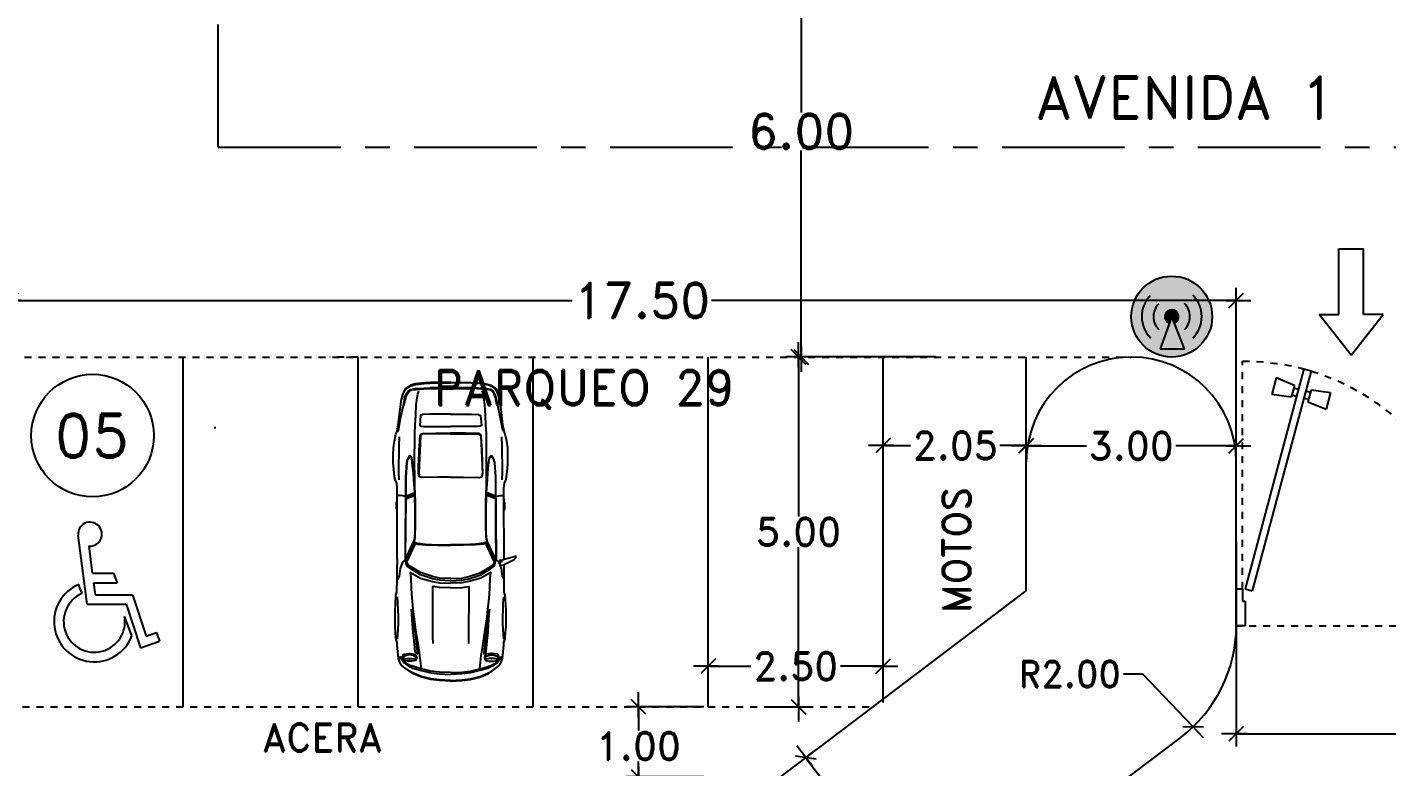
# Model space of a CAD drawing. Header units: millimetres. Extents: x 1590 to 1932, y -48 to 167.
# Drawn here: x 1655 to 1674.43, y -12.54 to -1.97 of the extents above; entities that cross this region are included whole.
import ezdxf
from ezdxf.enums import TextEntityAlignment as Align

# ---------------------------------------------------------------- set-up
doc = ezdxf.new("R2010")
doc.units = ezdxf.units.MM
doc.header["$LTSCALE"] = 0.1
doc.header["$MEASUREMENT"] = 0
doc.header["$PDMODE"] = 35
doc.header["$PDSIZE"] = 0.75
for name, pattern in [('CENTERX2', [4, 2.5, -0.5, 0.5, -0.5]), ('DASHED', [0.75, 0.5, -0.25]), ('HIDDEN2', [0.1875, 0.125, -0.0625])]:
    doc.linetypes.add(name, pattern=pattern)
doc.layers.get('0').update_dxf_attribs({"linetype": 'CONTINUOUS'})
doc.layers.get('DEFPOINTS').update_dxf_attribs({"linetype": 'CONTINUOUS'})
for name, color, linetype in [('_KTI_CONTROL', 7, 'CONTINUOUS'), ('ACCESSP01', 7, 'CONTINUOUS'), ('ACCESSP02', 7, 'CONTINUOUS'), ('C-PRKG-CARS', 1, 'CONTINUOUS'), ('CALLES', 3, 'CONTINUOUS'), ('P-FIXT', 1, 'CONTINUOUS'), ('PARED', 4, 'CONTINUOUS'), ('PAREDES', 3, 'CONTINUOUS'), ('TEXT', 3, 'CONTINUOUS')]:
    doc.layers.add(name, color=color, linetype=linetype)
doc.styles.add('ATT', font='txt')
doc.styles.add('ROMAND', font='romand.shx')
doc.dimstyles.new('URBA', dxfattribs={"dimtxt": 20, "dimasz": 0.5, "dimexe": 1.25, "dimexo": 0.63, "dimgap": 0.63, "dimtad": 0, "dimtih": 1, "dimtoh": 1, "dimzin": 1, "dimdsep": 46, "dimtxsty": 'ROMAND', "dimcen": 2.5, "dimclrd": 1, "dimclre": 1, "dimclrt": 3, "dimadec": 0, "dimazin": 0, "dimtfac": 1, "dimtmove": 0, "dimatfit": 3, "dimfxl": 1, "dimtvp": 1, "dimtolj": 1, "dimtzin": 1, "dimarcsym": 0})

# ---------------------------------------------------------------- blocks, each defined once
blk = doc.blocks.new('UTP1$0$DIMBLOCK')
at = {"color": 1}
blk.add_line((-7.5, 0), (10.5, 0), dxfattribs=at)
at = {"color": 4}
blk.add_line((-5.25, -5.25), (5.25, 5.25), dxfattribs=at)
blk = doc.blocks.new('*D30')
at = {"color": 1, "linetype": 'Continuous', "transparency": 16777216}
for p, q in [((1666.144, -12.423), (1666.502, -12.897)), ((1666.182, -12.369), (1666.275, -12.298)), ((1667.175, -13.787), (1666.816, -13.312))]:
    blk.add_line(p, q, dxfattribs=at)
at = {"layer": 'DEFPOINTS', "color": 0, "linetype": 'Continuous', "transparency": 16777216}
for p in [(1666.132, -12.407), (1666.132, -12.407), (1667.957, -13.221)]:
    blk.add_point(p, dxfattribs=at)
at = {"color": 1, "linetype": 'Continuous', "transparency": 16777216, "xscale": 0.02, "yscale": 0.02, "zscale": 0.02}
for p, rotation in [((1666.132, -12.407), 127.0881251020297), ((1667.187, -13.803), 307.0881251020297)]:
    blk.add_blockref('UTP1$0$DIMBLOCK', p, dxfattribs=dict(at, rotation=rotation))
at = {"color": 3, "linetype": 'Continuous', "transparency": 16777216, "insert": (1666.659, -13.105), "char_height": 0.375, "attachment_point": 5, "style": 'ROMAND'}
blk.add_mtext('\\A1;1.75', dxfattribs=at)
blk = doc.blocks.new('*D32')
at = {"layer": 'DEFPOINTS', "color": 0, "transparency": 16777216}
for p in [(1672.283, -9.254), (1679.283, -9.254), (1679.283, -12.066)]:
    blk.add_point(p, dxfattribs=at)
at = {"layer": 'PARED', "color": 1, "lineweight": -2, "transparency": 16777216}
for p, q in [((1672.283, -9.316), (1672.283, -12.246)), ((1679.283, -9.316), (1679.283, -12.246)), ((1672.303, -12.066), (1674.989, -12.066)), ((1679.263, -12.066), (1676.577, -12.066))]:
    blk.add_line(p, q, dxfattribs=at)
at = {"layer": 'PARED', "color": 1, "lineweight": -2, "transparency": 16777216, "xscale": 0.02, "yscale": 0.02, "zscale": 0.02, "rotation": 180}
blk.add_blockref('UTP1$0$DIMBLOCK', (1672.283, -12.066), dxfattribs=at)
at = {"layer": 'PARED', "color": 1, "lineweight": -2, "transparency": 16777216, "xscale": 0.02, "yscale": 0.02, "zscale": 0.02}
blk.add_blockref('UTP1$0$DIMBLOCK', (1679.283, -12.066), dxfattribs=at)
at = {"layer": 'PARED', "color": 3, "transparency": 16777216, "insert": (1675.783, -12.066), "char_height": 0.5, "attachment_point": 5, "style": 'ROMAND'}
blk.add_mtext('\\A1;7.00', dxfattribs=at)
blk = doc.blocks.new('2')
at = {"color": 3, "linetype": 'ByBlock'}
for p, q in [((1.063, -0.026), (0.479, 0.431)), ((0.479, 0.431), (0.479, 0.152)), ((0.479, 0.152), (-0.461, 0.152)), ((-0.461, 0.152), (-0.461, -0.204)), ((1.063, -0.026), (0.479, -0.483)), ((0.479, -0.204), (-0.461, -0.204)), ((0.479, -0.483), (0.479, -0.204))]:
    blk.add_line(p, q, dxfattribs=at)
blk = doc.blocks.new('*D39')
at = {"color": 1, "linetype": 'Continuous', "transparency": 16777216}
for p, q in [((1664.738, -11.62), (1664.738, -10.922)), ((1667.236, -11.62), (1667.236, -10.922)), ((1664.758, -11.102), (1665.348, -11.102)), ((1667.216, -11.102), (1666.626, -11.102))]:
    blk.add_line(p, q, dxfattribs=at)
at = {"layer": 'DEFPOINTS', "color": 0, "linetype": 'Continuous', "transparency": 16777216}
for p in [(1667.236, -11.102), (1664.738, -11.682), (1667.236, -11.682)]:
    blk.add_point(p, dxfattribs=at)
at = {"color": 1, "linetype": 'Continuous', "transparency": 16777216, "xscale": 0.02, "yscale": 0.02, "zscale": 0.02, "rotation": 180}
blk.add_blockref('UTP1$0$DIMBLOCK', (1664.738, -11.102), dxfattribs=at)
at = {"color": 1, "linetype": 'Continuous', "transparency": 16777216, "xscale": 0.02, "yscale": 0.02, "zscale": 0.02}
blk.add_blockref('UTP1$0$DIMBLOCK', (1667.236, -11.102), dxfattribs=at)
at = {"color": 2, "linetype": 'Continuous', "transparency": 16777216, "insert": (1665.987, -11.102), "char_height": 0.4, "attachment_point": 5, "style": 'ROMAND'}
blk.add_mtext('\\A1;2.50', dxfattribs=at)
blk = doc.blocks.new('*D40')
at = {"color": 1, "linetype": 'Continuous', "transparency": 16777216}
for p, q in [((1669.281, -8.471), (1669.281, -7.773)), ((1669.301, -7.953), (1670.143, -7.953)), ((1672.263, -7.953), (1671.421, -7.953)), ((1672.283, -7.891), (1672.283, -7.773))]:
    blk.add_line(p, q, dxfattribs=at)
at = {"layer": 'DEFPOINTS', "color": 0, "linetype": 'Continuous', "transparency": 16777216}
for p in [(1672.283, -7.953), (1672.283, -7.953), (1669.281, -8.534)]:
    blk.add_point(p, dxfattribs=at)
at = {"color": 1, "linetype": 'Continuous', "transparency": 16777216, "xscale": 0.02, "yscale": 0.02, "zscale": 0.02, "rotation": 180}
blk.add_blockref('UTP1$0$DIMBLOCK', (1669.281, -7.953), dxfattribs=at)
at = {"color": 1, "linetype": 'Continuous', "transparency": 16777216, "xscale": 0.02, "yscale": 0.02, "zscale": 0.02}
blk.add_blockref('UTP1$0$DIMBLOCK', (1672.283, -7.953), dxfattribs=at)
at = {"color": 2, "linetype": 'Continuous', "transparency": 16777216, "insert": (1670.782, -7.953), "char_height": 0.4, "attachment_point": 5, "style": 'ROMAND'}
blk.add_mtext('\\A1;3.00', dxfattribs=at)
blk = doc.blocks.new('P-GIRO-D')
at = {"color": 1, "linetype": 'HIDDEN2'}
blk.add_line((-0.03, 0.15), (-0.03, 1.0799), dxfattribs=at)
at = {"color": 2}
for p, q in [((-0.2807, 1.0483), (-0.3097, 1.0405)), ((-0.3097, 1.0405), (-0.069, 0.1422)), ((-0.2807, 1.0483), (-0.04, 0.15)), ((-0.242, 0.981), (-0.1673, 1.0114)), ((-0.1673, 1.0114), (-0.1492, 0.9438)), ((-0.3096, 0.9629), (-0.3894, 0.9519)), ((-0.3894, 0.9519), (-0.3713, 0.8843)), ((-0.3096, 0.9629), (-0.2966, 0.9146)), ((-0.2877, 0.9584), (-0.307, 0.9533)), ((-0.2394, 0.9714), (-0.2587, 0.9662)), ((-0.242, 0.981), (-0.229, 0.9327)), ((-0.229, 0.9327), (-0.1492, 0.9438)), ((-0.2966, 0.9146), (-0.3713, 0.8843)), ((-0.2799, 0.9295), (-0.2992, 0.9243)), ((-0.2316, 0.9424), (-0.2509, 0.9372)), ((-1, 0.15), (-0.97, 0.15)), ((-0.97, 0.15), (-0.97, 0.1)), ((-0.04, 0.15), (-0.069, 0.1422)), ((-0.03, 0.15), (-0.03, 0.1)), ((0, 0.15), (-0.03, 0.15)), ((-0.97, 0.1), (-0.96, 0.1)), ((-0.96, 0.1), (-0.96, 0)), ((-0.04, 0.1), (-0.04, 0)), ((-0.03, 0.1), (-0.04, 0.1)), ((-0.96, 0), (-1, 0)), ((-0.04, 0), (0, 0))]:
    blk.add_line(p, q, dxfattribs=at)
at = {"color": 1, "linetype": 'HIDDEN2'}
blk.add_arc((-0.04, 0.15), 0.93, 89.3839, 180, dxfattribs=at)
blk = doc.blocks.new('02PCAR08')
at = {"color": 0, "linetype": 'ByBlock'}
for p, q in [((-104.09, 25.16), (-106.1, 20.18)), ((-103.36, 25.16), (-105.39, 20.14)), ((-102.63, 25.16), (-104.66, 20.11)), ((-165, 11.71), (-165, -11.71)), ((-164.55, -11.74), (-164.55, 11.74)), ((0, 0), (0, 0)), ((-104.09, -25.16), (-106.1, -20.18)), ((-103.36, -25.16), (-105.39, -20.14)), ((-102.63, -25.16), (-104.66, -20.11)), ((-68.35, -30.07), (-65.66, -30.09))]:
    blk.add_line(p, q, dxfattribs=at)
for points in [[(-68.35, 30.07), (-103.99, 30), (-108.4, 30.02), (-111.59, 30.26), (-112.85, 31), (-114.84, 31.5), (-119.19, 32.01), (-122.81, 32.24), (-127.16, 32.24), (-131.27, 32.13), (-135.01, 31.63), (-138.87, 30.77), (-140.62, 30.05), (-144.11, 29.44), (-152.83, 28.42), (-158.68, 27.64), (-162.16, 26.43), (-164.51, 25.17), (-166.1, 22.66), (-166.89, 19.84), (-167.5, 14.92), (-167.63, 11.68), (-167.77, 0)], [(0, 0), (-0.31, 6.22), (-0.87, 11.2), (-2.18, 16.44), (-3.35, 19.17), (-4.28, 21.3), (-6.34, 24.27), (-7.84, 26.28), (-9.21, 27.77), (-10.57, 28.52), (-12.95, 29.27), (-20.18, 30.02), (-21.67, 30.02), (-24.03, 30.75), (-27.77, 30.97), (-30.39, 31.17), (-33.37, 31.29), (-36.24, 31.29), (-39.72, 31.29), (-42.97, 31.09), (-48.44, 30.75), (-50.08, 30.17), (-57.04, 30.07), (-65.66, 30.09)], [(-168.26, 0.02), (-168.04, 11.3), (-167.9, 14.55), (-167.26, 19.84), (-166.48, 22.66), (-164.66, 25.41), (-162.23, 26.66), (-158.68, 27.64)], [(-140.62, 29.71), (-141.24, 29.37), (-147.8, 28.13), (-155.07, 26.48), (-159.56, 25.72), (-161.41, 24.95), (-163.16, 23.9), (-164.1, 22.35), (-164.57, 19.72), (-164.88, 15.06), (-165, 11.71)], [(-155.07, 26.48), (-155.45, 26.06), (-159.56, 25.21), (-161.41, 24.44), (-163.16, 23.32), (-163.79, 22.05), (-164.5, 15.11), (-164.55, 11.74)], [(-113.31, 28.99), (-117.42, 29.13), (-122.52, 29.13), (-127.38, 28.99), (-132.41, 28.99), (-137.46, 28.85)], [(-103.87, 25.16), (-103.87, 25.65), (-104.25, 26.91), (-104.37, 28.3), (-104.37, 29.07), (-103.99, 30)], [(-96.02, 30.04), (-96.28, 30.04), (-96.9, 30.53), (-100.13, 30.53), (-101.14, 30.04), (-102.5, 30.04)], [(-56.45, 0), (-56.7, 6.22), (-57.57, 10.22), (-59.82, 16.95), (-63.27, 22.66), (-63.86, 23.47), (-64.76, 24.41), (-65.7, 24.92), (-66.68, 25), (-67.75, 24.97), (-77.14, 20.7), (-77.7, 20.41), (-77.94, 19.68), (-77.7, 18.51), (-77.39, 16.95), (-77.07, 14.19), (-76.71, 7.21), (-76.75, 0)], [(-57.71, 0), (-57.96, 6.22), (-58.83, 10.22), (-61.07, 16.95), (-64.47, 22.66), (-65.02, 23.47), (-66.02, 24.34), (-67.29, 24.43), (-76.63, 20.19), (-77.19, 19.85), (-77.41, 19.39), (-77.12, 18.37), (-76.68, 14.11), (-76.41, 7.21), (-76.35, 0)], [(-68.01, 25.75), (-67.01, 27.09), (-63.27, 28.35), (-59.03, 29.02), (-57.04, 30.07)], [(-23.66, 29.85), (-26.14, 29.73), (-29.02, 29.56), (-32.62, 29.39), (-36.24, 29.36), (-40.05, 29.53), (-44.21, 29.64), (-47.49, 29.88)], [(-11.32, 26.77), (-12.32, 27.03), (-13.33, 27.26), (-14.16, 26.96), (-15.15, 26.28), (-15.4, 24.78), (-15.45, 23.54), (-15.45, 22.79), (-15.4, 21.54), (-15.15, 20.04), (-14.16, 19.16), (-13.33, 19.05), (-12.32, 19.29), (-11.32, 19.92)], [(-11.95, 19.75), (-12.75, 19.55), (-13.12, 19.48), (-13.75, 19.8), (-14.24, 20.6), (-14.58, 21.86), (-14.7, 23.1), (-14.58, 24.34), (-14.24, 25.6), (-13.75, 26.47), (-13.12, 26.75), (-11.95, 26.4)], [(-4.79, 0), (-5.1, 6.24), (-5.66, 11.22), (-6.97, 16.45), (-7.65, 19.19), (-8.33, 21.32), (-8.84, 22.69), (-9.33, 23.8), (-10.71, 26.4), (-13.72, 28.57), (-10.2, 26.18), (-8.58, 23.8), (-7.96, 22.69), (-7.34, 21.32), (-6.66, 19.19), (-5.97, 16.45), (-4.66, 11.22), (-4.1, 6.24), (-3.79, 0)], [(-12.65, 24.32), (-12.48, 23.03), (-12.7, 21.77)], [(-0.36, 0), (-0.68, 6.22), (-1.24, 11.2), (-2.55, 16.44), (-3.72, 19.17), (-4.66, 21.3), (-5.47, 22.79), (-7.84, 26.28)], [(-109.6, 20.21), (-127.42, 20.24), (-133.77, 20.18), (-139.25, 20.11), (-143.9, 19.9), (-149.5, 19.65), (-155.45, 19.31), (-159.56, 18.78), (-161.41, 18.36), (-163.16, 17.85)], [(-150.13, 0), (-150.13, 11.69), (-149.99, 15.69), (-149.51, 16.9), (-143.89, 17.39), (-143.51, 16.59), (-143.26, 15.08), (-143.22, 8.33), (-143.22, 0)], [(-114.72, -0.02), (-114.7, 7.22), (-114.46, 16.2), (-114.84, 17.63), (-117.06, 18.09), (-120.63, 18.02), (-124.51, 17.9), (-127.94, 17.73), (-129.93, 17.66), (-132.5, 17.51), (-134.78, 17.37), (-138.45, 17.13), (-138.97, 16.69), (-139.38, 16.03), (-139.52, 8.33), (-139.52, 0)], [(-139.03, -0.02), (-139.03, 8.21), (-138.94, 15.89), (-138.55, 16.57), (-138.02, 17), (-117.23, 17.95), (-115.01, 17.49)], [(-6.97, 16.45), (-14.41, 17.24), (-17.49, 17.75), (-21.18, 18.32), (-25.19, 18.92), (-28.79, 19.51), (-36.24, 20.52), (-40.47, 21.01), (-44.84, 21.42), (-48.94, 21.79), (-52.56, 22.05), (-57.95, 22.28), (-61.09, 22.54), (-58, 16.95), (-56.01, 10.22), (-55.26, 6.22), (-55.01, 0)], [(-52.46, 0), (-52.71, 6.22), (-53.32, 10.22), (-51.04, 10.2), (-25.19, 10.11), (-21.18, 10.06)], [(-68.35, -30.07), (-103.99, -30), (-108.4, -30.02), (-111.59, -30.26), (-112.85, -31), (-114.84, -31.5), (-119.19, -32.01), (-122.81, -32.24), (-127.16, -32.24), (-131.27, -32.13), (-135.01, -31.63), (-138.87, -30.77), (-140.62, -30.05), (-144.11, -29.44), (-152.83, -28.42), (-158.68, -27.64), (-162.16, -26.43), (-164.51, -25.17), (-166.1, -22.66), (-166.89, -19.84), (-167.5, -14.92), (-167.63, -11.68), (-167.77, 0)], [(-150.13, 0), (-150.13, -11.69), (-149.99, -15.69), (-149.51, -16.9), (-143.89, -17.39), (-143.51, -16.59), (-143.26, -15.08), (-143.22, -8.33), (-143.22, 0)], [(-114.72, 0.02), (-114.7, -7.22), (-114.46, -16.2), (-114.84, -17.63), (-117.06, -18.09), (-120.63, -18.02), (-124.51, -17.9), (-127.94, -17.73), (-129.93, -17.66), (-132.5, -17.51), (-134.78, -17.37), (-138.45, -17.13), (-138.97, -16.69), (-139.38, -16.03), (-139.52, -8.33), (-139.52, 0)], [(-139.03, 0.02), (-139.03, -8.21), (-138.94, -15.89), (-138.55, -16.57), (-138.02, -17), (-117.23, -17.95), (-115.01, -17.49)], [(-56.45, 0), (-56.7, -6.22), (-57.57, -10.22), (-59.82, -16.95), (-63.27, -22.66), (-63.86, -23.47), (-64.76, -24.41), (-65.7, -24.92), (-66.68, -25), (-67.75, -24.97), (-77.14, -20.7), (-77.7, -20.41), (-77.94, -19.68), (-77.7, -18.51), (-77.39, -16.95), (-77.07, -14.19), (-76.71, -7.21), (-76.75, 0)], [(-57.71, 0), (-57.96, -6.22), (-58.83, -10.22), (-61.07, -16.95), (-64.47, -22.66), (-65.02, -23.47), (-66.02, -24.34), (-67.29, -24.43), (-76.63, -20.19), (-77.19, -19.85), (-77.41, -19.39), (-77.12, -18.37), (-76.68, -14.11), (-76.41, -7.21), (-76.35, 0)], [(0, 0), (-0.31, -6.22), (-0.87, -11.2), (-2.18, -16.44), (-3.35, -19.17), (-4.28, -21.3), (-6.34, -24.27), (-7.84, -26.28), (-9.21, -27.77), (-10.57, -28.52), (-12.95, -29.27), (-20.18, -30.02), (-21.67, -30.02), (-24.03, -30.75), (-27.77, -30.97), (-30.39, -31.17), (-33.37, -31.29), (-36.24, -31.29), (-39.72, -31.29), (-42.97, -31.09), (-48.44, -30.75), (-50.08, -30.17), (-57.04, -30.07), (-65.66, -30.09)], [(-6.97, -16.45), (-14.41, -17.24), (-17.49, -17.75), (-21.18, -18.32), (-25.19, -18.92), (-28.79, -19.51), (-36.24, -20.52), (-40.47, -21.01), (-44.84, -21.42), (-48.94, -21.79), (-52.56, -22.05), (-57.95, -22.28), (-61.09, -22.54), (-58, -16.95), (-56.01, -10.22), (-55.26, -6.22), (-55.01, 0)], [(-52.46, 0), (-52.71, -6.22), (-53.32, -10.22), (-51.04, -10.2), (-25.19, -10.11), (-21.18, -10.06)], [(-4.79, 0), (-5.1, -6.24), (-5.66, -11.22), (-6.97, -16.45), (-7.65, -19.19), (-8.33, -21.32), (-8.84, -22.69), (-9.33, -23.8), (-10.71, -26.4), (-13.72, -28.57), (-10.2, -26.18), (-8.58, -23.8), (-7.96, -22.69), (-7.34, -21.32), (-6.66, -19.19), (-5.97, -16.45), (-4.66, -11.22), (-4.1, -6.24), (-3.79, 0)], [(-0.36, 0), (-0.68, -6.22), (-1.24, -11.2), (-2.55, -16.44), (-3.72, -19.17), (-4.66, -21.3), (-5.47, -22.79), (-7.84, -26.28)], [(-168.26, -0.02), (-168.04, -11.3), (-167.9, -14.55), (-167.26, -19.84), (-166.48, -22.66), (-164.66, -25.41), (-162.23, -26.66), (-158.68, -27.64)], [(-140.62, -29.71), (-141.24, -29.37), (-147.8, -28.13), (-155.07, -26.48), (-159.56, -25.72), (-161.41, -24.95), (-163.16, -23.9), (-164.1, -22.35), (-164.57, -19.72), (-164.88, -15.06), (-165, -11.71)], [(-155.07, -26.48), (-155.45, -26.06), (-159.56, -25.21), (-161.41, -24.44), (-163.16, -23.32), (-163.79, -22.05), (-164.5, -15.11), (-164.55, -11.74)], [(-109.6, -20.21), (-127.42, -20.24), (-133.77, -20.18), (-139.25, -20.11), (-143.9, -19.9), (-149.5, -19.65), (-155.45, -19.31), (-159.56, -18.78), (-161.41, -18.36), (-163.16, -17.85)], [(-11.32, -26.77), (-12.32, -27.03), (-13.33, -27.26), (-14.16, -26.96), (-15.15, -26.28), (-15.4, -24.78), (-15.45, -23.54), (-15.45, -22.79), (-15.4, -21.54), (-15.15, -20.04), (-14.16, -19.16), (-13.33, -19.05), (-12.32, -19.29), (-11.32, -19.92)], [(-11.95, -19.75), (-12.75, -19.55), (-13.12, -19.48), (-13.75, -19.8), (-14.24, -20.6), (-14.58, -21.86), (-14.7, -23.1), (-14.58, -24.34), (-14.24, -25.6), (-13.75, -26.47), (-13.12, -26.75), (-11.95, -26.4)], [(-12.65, -24.32), (-12.48, -23.03), (-12.7, -21.77)], [(-113.31, -28.99), (-117.42, -29.13), (-122.52, -29.13), (-127.38, -28.99), (-132.41, -28.99), (-137.46, -28.85)], [(-103.87, -25.16), (-103.87, -25.65), (-104.25, -26.91), (-104.37, -28.3), (-104.37, -29.07), (-103.99, -30)], [(-96.02, -30.04), (-96.28, -30.04), (-96.9, -30.53), (-100.13, -30.53), (-101.14, -30.04), (-102.5, -30.04)], [(-68.01, -25.75), (-67.01, -27.09), (-63.27, -28.35), (-59.03, -29.02), (-57.04, -30.07)], [(-23.66, -29.85), (-26.14, -29.73), (-29.02, -29.56), (-32.62, -29.39), (-36.24, -29.36), (-40.05, -29.53), (-44.21, -29.64), (-47.49, -29.88)]]:
    blk.add_lwpolyline(points, dxfattribs=at)
for points in [[(-67.86, 28.17), (-68.13, 27.77), (-65.02, 27.77), (-65.51, 29.76), (-68.5, 35.75), (-69.37, 36.73), (-70.24, 36.73), (-69.86, 35.75), (-68.35, 30.05), (-68.09, 29.02), (-67.12, 28.76)], [(-67.31, 25.39), (-68.28, 25.07), (-77.56, 20.84), (-78.19, 20.6), (-78.87, 20.36), (-81.03, 19.97), (-88.18, 19.8), (-96.02, 19.8), (-100.71, 19.8), (-105.47, 19.93), (-109.6, 20.21), (-113.46, 20.47), (-117.05, 20.83), (-119.86, 21.07), (-123.43, 21.48), (-125.55, 21.84), (-126.45, 22.28), (-126.79, 22.62), (-126.74, 23.13), (-126.23, 23.53), (-124.53, 24.36), (-122.93, 24.75), (-114.72, 25.29), (-68.01, 25.65)], [(-69.16, 25.07), (-78.45, 20.84), (-79.07, 20.6), (-79.75, 20.36), (-80.67, 20.13), (-83.88, 20.02), (-88.17, 20.02), (-92.71, 20.01), (-96.04, 19.97), (-104.66, 20.11), (-106.12, 20.18), (-113.46, 20.67), (-117.08, 20.92), (-119.53, 21.2), (-122.96, 21.54), (-125.19, 21.89), (-126.26, 22.28), (-126.52, 22.61), (-126.5, 23.02), (-126.06, 23.39), (-124.46, 24.17), (-122.95, 24.6), (-114.72, 25.17), (-103.87, 25.16), (-102.63, 25.16), (-86.21, 25.34), (-68.55, 25.53), (-68.18, 25.39)], [(-11.37, 25.41), (-11.63, 26.14), (-11.95, 26.4), (-12.24, 26.14), (-12.51, 25.41), (-12.68, 24.43), (-12.77, 23.03), (-12.65, 21.76), (-12.53, 20.74), (-12.26, 19.99), (-11.95, 19.75), (-11.63, 19.97), (-11.37, 20.65), (-11.18, 21.76), (-11.13, 23.03), (-11.18, 24.32)], [(-40.47, 21.93), (-34.11, 20.86), (-28.03, 20.14), (-23.9, 19.65), (-19.63, 19.11), (-15.37, 18.66), (-16.49, 20.02), (-18.7, 20.21), (-22.74, 20.6), (-27.37, 21.04), (-31.99, 21.37)], [(-67.31, -25.39), (-68.28, -25.07), (-77.56, -20.84), (-78.19, -20.6), (-78.87, -20.36), (-81.03, -19.97), (-88.18, -19.8), (-96.02, -19.8), (-100.71, -19.8), (-105.47, -19.93), (-109.6, -20.21), (-113.46, -20.47), (-117.05, -20.83), (-119.86, -21.07), (-123.43, -21.48), (-125.55, -21.84), (-126.45, -22.28), (-126.79, -22.62), (-126.74, -23.13), (-126.23, -23.53), (-124.53, -24.36), (-122.93, -24.75), (-114.72, -25.29), (-68.01, -25.65)], [(-69.16, -25.07), (-78.45, -20.84), (-79.07, -20.6), (-79.75, -20.36), (-80.67, -20.13), (-83.88, -20.02), (-88.17, -20.02), (-92.71, -20.01), (-96.04, -19.97), (-104.66, -20.11), (-106.12, -20.18), (-113.46, -20.67), (-117.08, -20.92), (-119.53, -21.2), (-122.96, -21.54), (-125.19, -21.89), (-126.26, -22.28), (-126.52, -22.61), (-126.5, -23.02), (-126.06, -23.39), (-124.46, -24.17), (-122.95, -24.6), (-114.72, -25.17), (-103.87, -25.16), (-102.63, -25.16), (-86.21, -25.34), (-68.55, -25.53), (-68.18, -25.39)], [(-40.47, -21.93), (-34.11, -20.86), (-28.03, -20.14), (-23.9, -19.65), (-19.63, -19.11), (-15.37, -18.66), (-16.49, -20.02), (-18.7, -20.21), (-22.74, -20.6), (-27.37, -21.04), (-31.99, -21.37)], [(-11.37, -25.41), (-11.63, -26.14), (-11.95, -26.4), (-12.24, -26.14), (-12.51, -25.41), (-12.68, -24.43), (-12.77, -23.03), (-12.65, -21.76), (-12.53, -20.74), (-12.26, -19.99), (-11.95, -19.75), (-11.63, -19.97), (-11.37, -20.65), (-11.18, -21.76), (-11.13, -23.03), (-11.18, -24.32)]]:
    blk.add_lwpolyline(points, close=True, dxfattribs=at)
blk = doc.blocks.new('*D61')
at = {"color": 1, "linetype": 'Continuous', "lineweight": -2, "transparency": 16777216}
for p, q in [((1658.385, -14.303), (1658.405, -14.303)), ((1658.405, -14.303), (1660.107, -19.73))]:
    blk.add_line(p, q, dxfattribs=at)
at = {"layer": 'DEFPOINTS', "color": 0, "linetype": 'Continuous', "transparency": 16777216}
for p in [(1655.625, -5.436), (1660.113, -19.749)]:
    blk.add_point(p, dxfattribs=at)
at = {"color": 1, "linetype": 'Continuous', "lineweight": -2, "transparency": 16777216, "xscale": 0.02, "yscale": 0.02, "zscale": 0.02, "rotation": 287.4107569451435}
blk.add_blockref('UTP1$0$DIMBLOCK', (1660.113, -19.749), dxfattribs=at)
at = {"color": 3, "linetype": 'Continuous', "transparency": 16777216, "insert": (1657.127, -14.303), "char_height": 0.5, "attachment_point": 5, "style": 'ROMAND'}
blk.add_mtext('\\A1;R15.00', dxfattribs=at)
blk = doc.blocks.new('*D101')
at = {"color": 1, "linetype": 'Continuous', "lineweight": -2, "transparency": 16777216}
for p, q in [((1670.674, -11.212), (1670.944, -11.212)), ((1670.944, -11.212), (1671.653, -11.952))]:
    blk.add_line(p, q, dxfattribs=at)
at = {"layer": 'DEFPOINTS', "color": 0, "linetype": 'Continuous', "transparency": 16777216}
for p in [(1670.283, -10.522), (1671.667, -11.966)]:
    blk.add_point(p, dxfattribs=at)
at = {"color": 1, "linetype": 'Continuous', "lineweight": -2, "transparency": 16777216, "xscale": 0.02, "yscale": 0.02, "zscale": 0.02, "rotation": 313.7688555979736}
blk.add_blockref('UTP1$0$DIMBLOCK', (1671.667, -11.966), dxfattribs=at)
at = {"color": 3, "linetype": 'Continuous', "transparency": 16777216, "insert": (1669.904, -11.212), "char_height": 0.375, "attachment_point": 5, "style": 'ROMAND'}
blk.add_mtext('\\A1;R2.00', dxfattribs=at)
blk = doc.blocks.new('*D143')
at = {"color": 1, "linetype": 'Continuous', "transparency": 16777216}
for p, q in [((1667.987, -6.682), (1665.848, -6.682)), ((1666.028, -6.702), (1666.028, -8.962)), ((1666.028, -11.662), (1666.028, -9.402)), ((1665.612, -11.682), (1666.208, -11.682))]:
    blk.add_line(p, q, dxfattribs=at)
at = {"layer": 'DEFPOINTS', "color": 0, "linetype": 'Continuous', "transparency": 16777216}
for p in [(1668.05, -6.682), (1665.55, -11.682), (1666.028, -11.682)]:
    blk.add_point(p, dxfattribs=at)
at = {"color": 1, "linetype": 'Continuous', "transparency": 16777216, "xscale": 0.02, "yscale": 0.02, "zscale": 0.02}
for p, rotation in [((1666.028, -6.682), 90), ((1666.028, -11.682), 270)]:
    blk.add_blockref('UTP1$0$DIMBLOCK', p, dxfattribs=dict(at, rotation=rotation))
at = {"color": 2, "linetype": 'Continuous', "transparency": 16777216, "insert": (1666.028, -9.182), "char_height": 0.4, "attachment_point": 5, "style": 'ROMAND'}
blk.add_mtext('\\A1;5.00', dxfattribs=at)
blk = doc.blocks.new('*D145')
at = {"color": 1, "linetype": 'Continuous', "transparency": 16777216}
for p, q in [((1664.673, -11.682), (1663.559, -11.682)), ((1663.739, -11.702), (1663.739, -12.021)), ((1663.739, -12.662), (1663.739, -12.461)), ((1664.673, -12.682), (1663.559, -12.682))]:
    blk.add_line(p, q, dxfattribs=at)
at = {"layer": 'DEFPOINTS', "color": 0, "linetype": 'Continuous', "transparency": 16777216}
for p in [(1664.736, -11.682), (1663.739, -12.682), (1664.736, -12.682)]:
    blk.add_point(p, dxfattribs=at)
at = {"color": 1, "linetype": 'Continuous', "transparency": 16777216, "xscale": 0.02, "yscale": 0.02, "zscale": 0.02}
for p, rotation in [((1663.739, -11.682), 90), ((1663.739, -12.682), 270)]:
    blk.add_blockref('UTP1$0$DIMBLOCK', p, dxfattribs=dict(at, rotation=rotation))
at = {"color": 2, "linetype": 'Continuous', "transparency": 16777216, "insert": (1663.739, -12.241), "char_height": 0.4, "attachment_point": 5, "style": 'ROMAND'}
blk.add_mtext('\\A1;1.00', dxfattribs=at)
blk = doc.blocks.new('*D147')
at = {"layer": 'CALLES', "color": 1, "linetype": 'Continuous', "transparency": 16777216}
for p, q in [((1667.987, -0.682), (1665.886, -0.682)), ((1666.066, -0.702), (1666.066, -3.189)), ((1666.066, -6.662), (1666.066, -3.729)), ((1667.987, -6.682), (1665.886, -6.682))]:
    blk.add_line(p, q, dxfattribs=at)
at = {"layer": 'DEFPOINTS', "color": 0, "linetype": 'Continuous', "transparency": 16777216}
for p in [(1666.066, -0.682), (1668.05, -0.682), (1668.05, -6.682)]:
    blk.add_point(p, dxfattribs=at)
at = {"layer": 'CALLES', "color": 1, "linetype": 'Continuous', "transparency": 16777216, "xscale": 0.02, "yscale": 0.02, "zscale": 0.02}
for p, rotation in [((1666.066, -0.682), 90), ((1666.066, -6.682), 270)]:
    blk.add_blockref('UTP1$0$DIMBLOCK', p, dxfattribs=dict(at, rotation=rotation))
at = {"layer": 'CALLES', "color": 3, "linetype": 'Continuous', "transparency": 16777216, "insert": (1666.066, -3.459), "char_height": 0.5, "attachment_point": 5, "style": 'ROMAND'}
blk.add_mtext('\\A1;6.00', dxfattribs=at)
blk = doc.blocks.new('*D159')
at = {"color": 1, "linetype": 'Continuous', "transparency": 16777216}
for p, q in [((1667.236, -9.962), (1667.236, -7.769)), ((1669.283, -9.962), (1669.283, -7.769)), ((1667.256, -7.949), (1667.627, -7.949)), ((1669.263, -7.949), (1668.906, -7.949))]:
    blk.add_line(p, q, dxfattribs=at)
at = {"layer": 'DEFPOINTS', "color": 0, "linetype": 'Continuous', "transparency": 16777216}
for p in [(1667.236, -7.949), (1667.236, -10.024), (1669.283, -10.024)]:
    blk.add_point(p, dxfattribs=at)
at = {"color": 1, "linetype": 'Continuous', "transparency": 16777216, "xscale": 0.02, "yscale": 0.02, "zscale": 0.02, "rotation": 180}
blk.add_blockref('UTP1$0$DIMBLOCK', (1667.236, -7.949), dxfattribs=at)
at = {"color": 1, "linetype": 'Continuous', "transparency": 16777216, "xscale": 0.02, "yscale": 0.02, "zscale": 0.02}
blk.add_blockref('UTP1$0$DIMBLOCK', (1669.283, -7.949), dxfattribs=at)
at = {"color": 2, "linetype": 'Continuous', "transparency": 16777216, "insert": (1668.267, -7.949), "char_height": 0.4, "attachment_point": 5, "style": 'ROMAND'}
blk.add_mtext('\\A1;2.05', dxfattribs=at)
blk = doc.blocks.new('*D160')
at = {"layer": 'CALLES', "color": 1, "linetype": 'Continuous', "transparency": 16777216}
for p, q in [((1654.767, -6.62), (1654.767, -5.693)), ((1672.283, -8.12), (1672.283, -5.693)), ((1654.787, -5.873), (1662.794, -5.873)), ((1672.263, -5.873), (1664.786, -5.873))]:
    blk.add_line(p, q, dxfattribs=at)
at = {"layer": 'DEFPOINTS', "color": 0, "linetype": 'Continuous', "transparency": 16777216}
for p in [(1654.767, -5.873), (1654.767, -6.682), (1672.283, -8.182)]:
    blk.add_point(p, dxfattribs=at)
at = {"layer": 'CALLES', "color": 1, "linetype": 'Continuous', "transparency": 16777216, "xscale": 0.02, "yscale": 0.02, "zscale": 0.02, "rotation": 180}
blk.add_blockref('UTP1$0$DIMBLOCK', (1654.767, -5.873), dxfattribs=at)
at = {"layer": 'CALLES', "color": 1, "linetype": 'Continuous', "transparency": 16777216, "xscale": 0.02, "yscale": 0.02, "zscale": 0.02}
blk.add_blockref('UTP1$0$DIMBLOCK', (1672.283, -5.873), dxfattribs=at)
at = {"layer": 'CALLES', "color": 3, "linetype": 'Continuous', "transparency": 16777216, "insert": (1663.79, -5.873), "char_height": 0.5, "attachment_point": 5, "style": 'ROMAND'}
blk.add_mtext('\\A1;17.50', dxfattribs=at)
blk = doc.blocks.new('15PTOI01')
at = {"color": 0, "linetype": 'ByBlock'}
for p, q in [((0, -8.5), (0, 8.5)), ((2, 10.5), (6, 10.5)), ((8, 8.5), (8, -8.5)), ((9.5, 4.375), (9.5, -4.375)), ((11.25, 4.375), (9.5, 4.375)), ((11.25, -4.375), (9.5, -4.375)), ((6, -10.5), (2, -10.5))]:
    blk.add_line(p, q, dxfattribs=at)
for centre, radius, start, end in [((2, 8.5), 2, 90, 180), ((6, 8.5), 2, 0, 90), ((17.766404, -2.827313), 9.712715, 75.184599, 132.137709), ((13.6875, -12.03125), 19.717859, 49.950272, 70.559965), ((23.458333, 0), 4.229167, 313.602819, 46.397181), ((17.766404, 2.827313), 9.712715, 227.862291, 284.815401), ((13.6875, 12.03125), 19.717859, 289.440035, 310.049728), ((2, -8.5), 2, 180, 270), ((6, -8.5), 2, 270, 0)]:
    blk.add_arc(centre, radius, start, end, dxfattribs=at)
at = {"color": 0, "linetype": 'ByBlock', "style": 'ATT'}
for tag, p, flags in [('ITEM', (0, -23), 3), ('ROOM_NUMBER', (0, -32), 1)]:
    blk.add_attdef(tag, p, '', height=6, dxfattribs=dict(at, flags=flags))
blk = doc.blocks.new('ss1')
at = {"layer": '_KTI_CONTROL', "color": 1}
for points in [[(0.141, 0.122, 0), (0.141, 0.122, 0), (0.141, 0.122, 0), (0.141, 0.122, 0), (0.141, 0.122, 0)], [(0.141, 0.122, 0), (0.141, 0.122, 0), (0.141, 0.122, 0), (0.141, 0.122, 0), (0.141, 0.122, 0), (0.141, 0.122, 0), (0.141, 0.122, 0), (0.141, 0.122, 0), (0.141, 0.122, 0), (0.141, 0.122, 0), (0.141, 0.122, 0)]]:
    blk.add_polyline3d(points, dxfattribs=at)
at = {"layer": '_KTI_CONTROL'}
for points in [[(0.141, 0.122, 0), (0.141, 0.122, 0), (0.141, 0.122, 0), (0.141, 0.122, 0)], [(0.141, 0.122, 0), (0.141, 0.122, 0)]]:
    blk.add_polyline3d(points, dxfattribs=at)
at = {"layer": 'P-FIXT', "xscale": 0.0254, "yscale": 0.0254, "zscale": 0.0254}
blk.add_blockref('15PTOI01', (17.719, 12.528), dxfattribs=at)
blk = doc.blocks.new('1')
at = {"color": 3, "linetype": 'ByBlock'}
for p, q in [((-0.0461, 0.2161), (-0.1103, 0.7104)), ((-0.0068, 0.4387), (-0.0313, 0.6329)), ((-0.0068, 0.4387), (0.1431, 0.4387)), ((0.1431, 0.4387), (0.1682, 0.3702)), ((-0.0924, 0.3189), (-0.1046, 0.358)), ((-0.0924, 0.3189), (-0.0843, 0.2928)), ((0.0019, 0.3702), (0.1682, 0.3702)), ((0.0133, 0.2846), (0.0019, 0.3702)), ((-0.0461, 0.2161), (0.2331, 0.2161)), ((0.0133, 0.2846), (0.2788, 0.2846)), ((0.2331, 0.2161), (0.3367, -0.0946)), ((0.2788, 0.2846), (0.3771, -0.0103)), ((0.2496, 0.055), (0.2209, 0.1321)), ((0.2737, -0.01), (0.2496, 0.055)), ((0.3771, -0.0103), (0.4494, 0.0149)), ((0.4494, 0.0149), (0.4704, -0.0479)), ((0.3367, -0.0946), (0.4704, -0.0479))]:
    blk.add_line(p, q, dxfattribs=at)
for centre, radius, start, end in [((-0.025, 0.7176), 0.0854, 266.13467, 185.06412), ((0.0056, 0.0928), 0.2877, 112.52948, 339.02954), ((0.0056, 0.0928), 0.2192, 114.32046, 9.76749)]:
    blk.add_arc(centre, radius, start, end, dxfattribs=at)
blk = doc.blocks.new('PuntoAcceso01')
at = {"layer": 'ACCESSP01', "linetype": 'Continuous'}
h = blk.add_hatch(color=256, dxfattribs=at)
h.set_gradient(color1=(39, 118, 187), color2=(122, 175, 223))
h.paths.add_polyline_path([(-0.578, 0, 1), (0.578, 0, 1)])
h.paths.add_polyline_path([(0.036, -0.091), (0.182, -0.459), (-0.165, -0.459), (-0.033, -0.092, -5.478371)], flags=16)
h = blk.add_hatch(color=256, dxfattribs=at)
h.set_gradient(color1=(69, 84, 165), color2=(34, 52, 110))
h.paths.add_polyline_path([(-0.165, -0.459), (0.182, -0.459), (0, 0)])
h = blk.add_hatch(color=256, dxfattribs=at)
h.set_gradient(color1=(122, 175, 223), color2=(34, 52, 110))
h.paths.add_polyline_path([(-0.033, -0.092), (0, 0), (0.036, -0.091, 5.478371)])
at = {"layer": 'ACCESSP01', "color": 18, "linetype": 'Continuous', "true_color": 0x000000}
for p, q in [((0, 0), (-0.165, -0.459)), ((0, 0), (0, 0)), ((0.182, -0.459), (0, 0)), ((-0.165, -0.459), (0.182, -0.459))]:
    blk.add_line(p, q, dxfattribs=at)
blk.add_circle((0, 0), 0.578, dxfattribs=at)
for radius, start, end in [(0.429, 135.4577, 225.6092), (0.429, 314.4764, 45.6092), (0.261, 135.4577, 225.6092), (0.0979, 291.6132, 250.2346), (0.261, 314.4764, 45.6092)]:
    blk.add_arc((0, 0), radius, start, end, dxfattribs=at)

msp = doc.modelspace()

# ---------------------------------------------------------------- linework, layer by layer
at = {"color": 2, "linetype": 'Continuous'}
for p, q in [((1657.2358, -11.6824), (1657.2358, -6.6824)), ((1659.7358, -11.6824), (1659.7358, -6.6824)), ((1662.2358, -11.6824), (1662.2358, -6.6824)), ((1664.7358, -11.6824), (1664.7358, -6.6824)), ((1667.2358, -11.572), (1667.2358, -6.6824)), ((1669.2831, -8.1824), (1669.2831, -6.6824))]:
    msp.add_line(p, q, dxfattribs=at)
at = {"color": 3, "linetype": 'Continuous'}
msp.add_line((1661.5444, -15.8745), (1669.2831, -10.0242), dxfattribs=at)
at = {"color": 2, "linetype": 'Continuous'}
msp.add_circle((1655.9399, -7.8055), 0.8758, dxfattribs=at)
at = {"layer": 'PARED', "color": 4}
for p, q in [((1669.2831, -10.0242), (1669.2831, -8.1824)), ((1672.2831, -10.5219), (1672.2831, -8.1824)), ((1663.2049, -18.38), (1671.4892, -12.1173))]:
    msp.add_line(p, q, dxfattribs=at)
for centre, radius, start, end in [((1670.7831, -8.1824), 1.5, 0, 180), ((1670.2831, -10.5219), 2, 307.08813, 0)]:
    msp.add_arc(centre, radius, start, end, dxfattribs=at)
at = {"layer": 'PAREDES', "color": 1, "linetype": 'CENTERX2', "ltscale": 7}
for q in [(1657.7358, 59.5869), (1693.8581, -3.6824)]:
    msp.add_line((1657.7358, -3.6824), q, dxfattribs=at)
at = {"layer": 'PAREDES', "color": 2, "linetype": 'DASHED'}
for p, q in [((1654.7669, -6.6824), (1670.7831, -6.6824)), ((1659.7358, -6.6824), (1659.332, -6.6824))]:
    msp.add_line(p, q, dxfattribs=at)
at = {"layer": 'PAREDES', "color": 2, "linetype": 'Continuous'}
msp.add_line((1657.6903, -7.7034), (1657.6903, -7.6824), dxfattribs=at)
at = {"layer": 'PAREDES', "color": 1, "linetype": 'DASHED'}
msp.add_line((1672.2683, -10.5219), (1679.298, -10.5219), dxfattribs=at)
at = {"layer": 'PAREDES', "linetype": 'DASHED'}
msp.add_line((1654.7358, -11.6824), (1667.0897, -11.6824), dxfattribs=at)

# ---------------------------------------------------------------- block references
at = {"color": 1, "linetype": 'Continuous', "xscale": -1}
msp.add_blockref('ss1', (1664.5549, -12.1853), dxfattribs=at)
at = {"xscale": -1, "rotation": 89.99999999999815}
msp.add_blockref('2', (1673.8996, -5.5952), dxfattribs=at)
at = {"xscale": 2, "yscale": 2, "zscale": 2}
msp.add_blockref('1', (1655.9529, -10.6485), dxfattribs=at)
at = {"layer": 'ACCESSP02', "linetype": 'Continuous'}
msp.add_blockref('PuntoAcceso01', (1671.3608, -6.1048), dxfattribs=at)
at = {"layer": 'C-PRKG-CARS', "xscale": 0.02539999999999054, "yscale": 0.02539999999999054, "zscale": 0.02539999999999054, "rotation": 270}
msp.add_blockref('02PCAR08', (1661.0559, -11.3137), dxfattribs=at)
at = {"layer": 'PARED', "color": 4, "xscale": -3.5, "yscale": 3.5, "zscale": 2.965271393081361}
msp.add_blockref('P-GIRO-D', (1672.2683, -10.5219), dxfattribs=at)

# ---------------------------------------------------------------- texts
at = {"color": 2, "linetype": 'Continuous', "style": 'ROMAND'}
msp.add_text('MOTOS', height=0.4, rotation=90, dxfattribs=at).set_placement((1668.4859, -10.3406))
msp.add_text('ACERA', height=0.4, dxfattribs=at).set_placement((1659.222, -12.3176), align=Align.CENTER)
at = {"layer": 'TEXT', "style": 'ROMAND'}
for s, height, p in [('AVENIDA 1', 0.6, (1669.4204, -3.2751)), ('PARQUEO 29', 0.5, (1660.8111, -7.3727))]:
    msp.add_text(s, height=height, dxfattribs=at).set_placement(p)
at = {"layer": 'TEXT', "color": 2, "style": 'ROMAND'}
msp.add_text('05', height=0.625, dxfattribs=at).set_placement((1655.3947, -8.1198))

# ---------------------------------------------------------------- dimensions: what is measured, and where the dimension line sits
at = {"color": 3, "linetype": 'Continuous'}
for center, mpoint, override, picture, middle in [((1655.6246, -5.4363), (1660.1129, -19.749), {"dimtxt": 0.5, "dimasz": 0.02, "dimexe": 0.18, "dimexo": 0.0625, "dimgap": 0.02, "dimzin": 0, "dimblk1": 'UTP1$0$DIMBLOCK', "dimblk2": 'UTP1$0$DIMBLOCK', "dimsah": 1, "dimcen": 0.09, "dimtdec": 4, "dimtofl": 0, "dimtvp": 0, "dimtzin": 0}, '*D61', (1657.1271, -14.3033)), ((1670.2831, -10.5219), (1671.6666, -11.9661), {"dimtxt": 0.375, "dimasz": 0.02, "dimexe": 0.18, "dimexo": 0.0625, "dimgap": 0.02, "dimzin": 0, "dimblk1": 'UTP1$0$DIMBLOCK', "dimblk2": 'UTP1$0$DIMBLOCK', "dimsah": 1, "dimcen": 0.09, "dimtdec": 4, "dimtofl": 0, "dimtvp": 0, "dimtzin": 0}, '*D101', (1669.9042, -11.212))]:
    dim = msp.add_radius_dim(center=center, mpoint=mpoint, dimstyle='URBA', override=override, dxfattribs=at)
    dim.commit()
    dim.dimension.update_dxf_attribs({"geometry": picture, "text_midpoint": middle, "dimtype": 164})
dim = msp.add_linear_dim(base=(1666.0279, -11.6824), p1=(1668.0498, -6.6824), p2=(1665.5498, -11.6824), angle=90, dimstyle='URBA', override={"dimtxt": 0.4, "dimasz": 0.02, "dimexe": 0.18, "dimexo": 0.0625, "dimgap": 0.02, "dimzin": 0, "dimblk1": 'UTP1$0$DIMBLOCK', "dimblk2": 'UTP1$0$DIMBLOCK', "dimsah": 1, "dimcen": 0.09, "dimclrt": 2, "dimtdec": 4, "dimtofl": 0, "dimtvp": 0, "dimtzin": 0}, dxfattribs=at)
dim.commit()
dim.dimension.update_dxf_attribs({"geometry": '*D143', "text_midpoint": (1666.0279, -9.1824)})
dim = msp.add_linear_dim(base=(1667.2358, -7.9492), p1=(1669.2831, -10.0242), p2=(1667.2358, -10.0242), dimstyle='URBA', override={"dimtxt": 0.4, "dimasz": 0.02, "dimexe": 0.18, "dimexo": 0.0625, "dimgap": 0.02, "dimzin": 0, "dimblk1": 'UTP1$0$DIMBLOCK', "dimblk2": 'UTP1$0$DIMBLOCK', "dimsah": 1, "dimcen": 0.09, "dimclrt": 2, "dimtdec": 4, "dimtofl": 0, "dimtvp": 0, "dimtzin": 0}, dxfattribs=at)
dim.commit()
dim.dimension.update_dxf_attribs({"geometry": '*D159', "text_midpoint": (1668.2665, -7.9492), "dimtype": 160})
for base, p1, p2, picture, middle in [((1672.2831, -7.9532), (1669.2807, -8.5337), (1672.2831, -7.9532), '*D40', (1670.7819, -7.9532)), ((1667.2358, -11.1019), (1664.7382, -11.6824), (1667.2358, -11.6824), '*D39', (1665.987, -11.1019))]:
    dim = msp.add_linear_dim(base=base, p1=p1, p2=p2, dimstyle='URBA', override={"dimtxt": 0.4, "dimasz": 0.02, "dimexe": 0.18, "dimexo": 0.0625, "dimgap": 0.02, "dimzin": 0, "dimblk1": 'UTP1$0$DIMBLOCK', "dimblk2": 'UTP1$0$DIMBLOCK', "dimsah": 1, "dimcen": 0.09, "dimclrt": 2, "dimtdec": 4, "dimtofl": 0, "dimtvp": 0, "dimtzin": 0}, dxfattribs=at)
    dim.commit()
    dim.dimension.update_dxf_attribs({"geometry": picture, "text_midpoint": middle})
dim = msp.add_linear_dim(base=(1663.7393, -12.6824), p1=(1664.7358, -11.6824), p2=(1664.7358, -12.6824), angle=90, dimstyle='URBA', override={"dimtxt": 0.4, "dimasz": 0.02, "dimexe": 0.18, "dimexo": 0.0625, "dimgap": 0.02, "dimzin": 0, "dimblk1": 'UTP1$0$DIMBLOCK', "dimblk2": 'UTP1$0$DIMBLOCK', "dimsah": 1, "dimcen": 0.09, "dimclrt": 2, "dimtdec": 4, "dimtofl": 0, "dimtvp": 0, "dimtzin": 0}, dxfattribs=at)
dim.commit()
dim.dimension.update_dxf_attribs({"geometry": '*D145', "text_midpoint": (1663.7393, -12.2408), "dimtype": 160})
at = {"color": 2, "linetype": 'Continuous'}
dim = msp.add_linear_dim(base=(1666.1317, -12.4067), p1=(1667.9567, -13.2208), p2=(1666.1317, -12.4067), angle=127.08813, dimstyle='URBA', override={"dimtxt": 0.375, "dimasz": 0.02, "dimexe": 0.18, "dimexo": 0.0625, "dimgap": 0.02, "dimzin": 0, "dimblk1": 'UTP1$0$DIMBLOCK', "dimblk2": 'UTP1$0$DIMBLOCK', "dimsah": 1, "dimcen": 0.09, "dimse1": 1, "dimtdec": 4, "dimtofl": 0, "dimtmove": 1, "dimtvp": 0, "dimtzin": 0}, dxfattribs=at)
dim.commit()
dim.dimension.update_dxf_attribs({"geometry": '*D30', "text_midpoint": (1666.6593, -13.1046)})
at = {"layer": 'CALLES', "color": 2, "linetype": 'Continuous'}
dim = msp.add_linear_dim(base=(1666.0656, -0.6824), p1=(1668.0498, -6.6824), p2=(1668.0498, -0.6824), angle=90, dimstyle='URBA', override={"dimtxt": 0.5, "dimasz": 0.02, "dimexe": 0.18, "dimexo": 0.0625, "dimgap": 0.02, "dimzin": 0, "dimblk1": 'UTP1$0$DIMBLOCK', "dimblk2": 'UTP1$0$DIMBLOCK', "dimsah": 1, "dimcen": 0.09, "dimtdec": 4, "dimtofl": 0, "dimtvp": 0, "dimtzin": 0}, dxfattribs=at)
dim.commit()
dim.dimension.update_dxf_attribs({"geometry": '*D147', "text_midpoint": (1666.0656, -3.459), "dimtype": 160})
dim = msp.add_linear_dim(base=(1654.7669, -5.8726), p1=(1672.2831, -8.1824), p2=(1654.7669, -6.6824), text='17.50', dimstyle='URBA', override={"dimtxt": 0.5, "dimasz": 0.02, "dimexe": 0.18, "dimexo": 0.0625, "dimgap": 0.02, "dimzin": 0, "dimblk1": 'UTP1$0$DIMBLOCK', "dimblk2": 'UTP1$0$DIMBLOCK', "dimsah": 1, "dimcen": 0.09, "dimtdec": 4, "dimtofl": 0, "dimtvp": 0, "dimtzin": 0}, dxfattribs=at)
dim.commit()
dim.dimension.update_dxf_attribs({"geometry": '*D160', "text_midpoint": (1663.7902, -5.8726), "dimtype": 160})
at = {"layer": 'PARED', "color": 4}
dim = msp.add_linear_dim(base=(1679.2831, -12.0661), p1=(1672.2831, -9.2535), p2=(1679.2831, -9.2535), dimstyle='URBA', override={"dimtxt": 0.5, "dimasz": 0.02, "dimexe": 0.18, "dimexo": 0.0625, "dimgap": 0.02, "dimzin": 0, "dimblk1": 'UTP1$0$DIMBLOCK', "dimblk2": 'UTP1$0$DIMBLOCK', "dimsah": 1, "dimcen": 0.09, "dimtdec": 4, "dimtofl": 0, "dimtvp": 0, "dimtzin": 0}, dxfattribs=at)
dim.commit()
dim.dimension.update_dxf_attribs({"geometry": '*D32', "text_midpoint": (1675.7831, -12.0661)})

doc.saveas('drawing.dxf')
